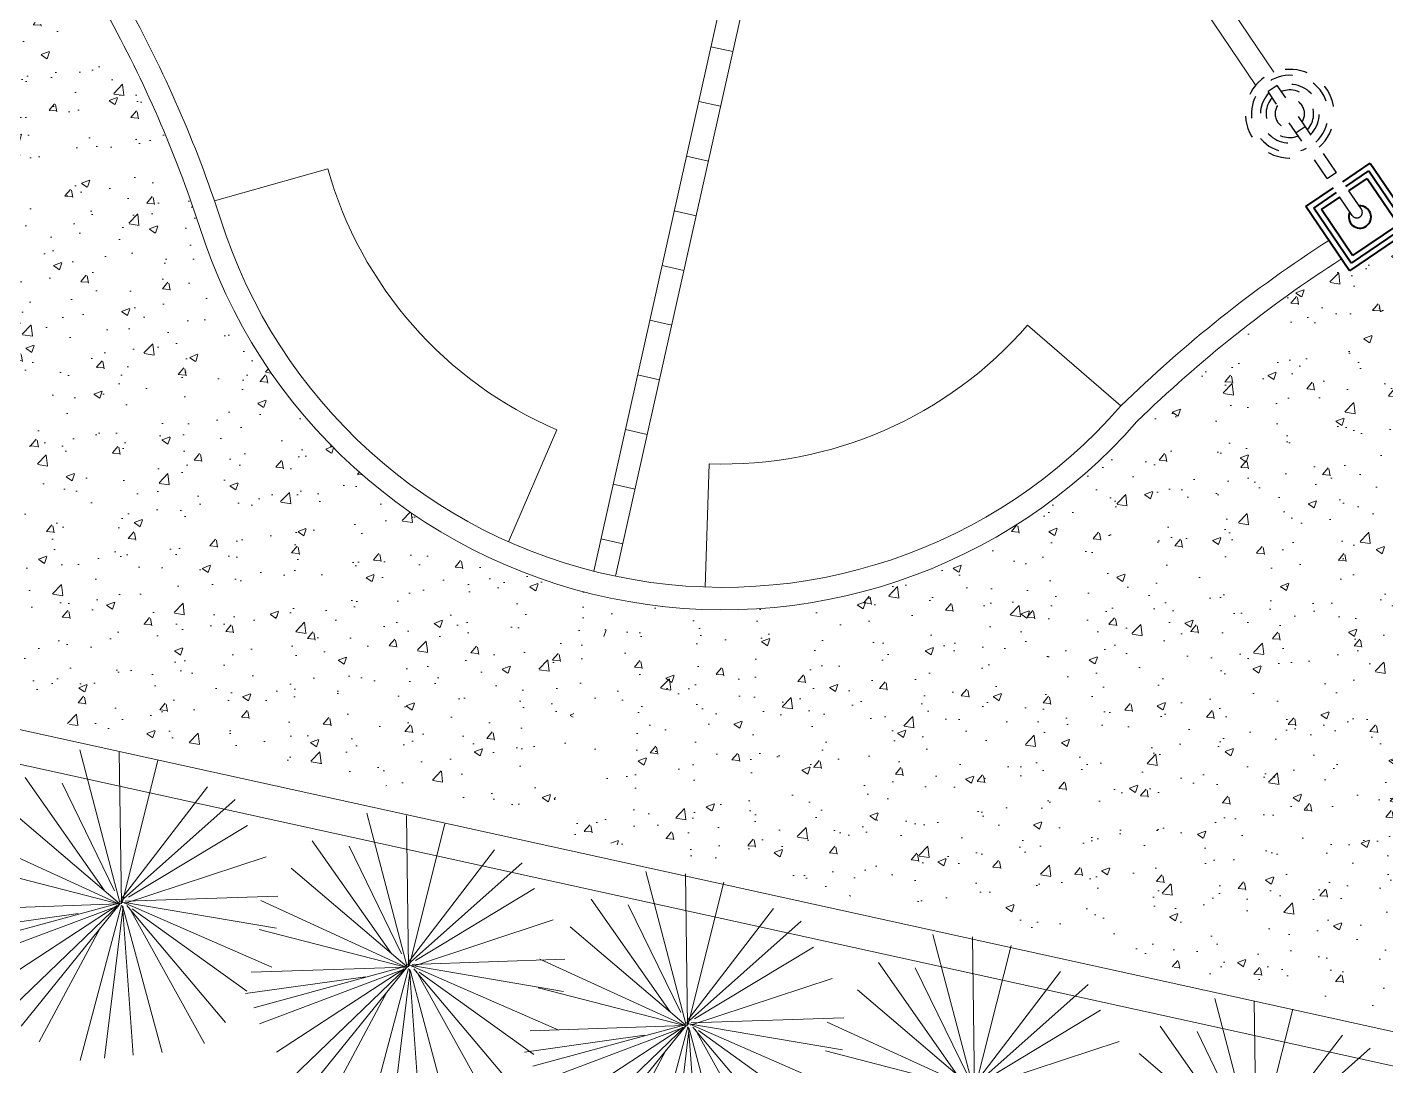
# Model space of a CAD drawing. Header units: metres. Extents: x 12093 to 20303, y 514 to 1412.
# Drawn here: x 19742.12 to 19748.18, y 694.14 to 698.78 of the extents above; entities that cross this region are included whole.
import ezdxf

# ---------------------------------------------------------------- set-up
doc = ezdxf.new("R2010")
doc.units = ezdxf.units.M
doc.linetypes.add('DASHED2', pattern=[9.525, 6.35, -3.175])
doc.layers.get('0').update_dxf_attribs({"lineweight": 13})
for name, color, linetype, lineweight in [('AMBI-GRASS', 104, 'Continuous', 20), ('grass', 64, 'Continuous', 13), ('JARDINERA', 132, 'Continuous', 40), ('Layer2', 43, 'Continuous', 20), ('MANZANAS-ORIGINALES', 147, 'Continuous', 9), ('SARDINEL', 52, 'Continuous', 20), ('TEX', 81, 'Continuous', 13), ('text.-piso', 35, 'Continuous', 5)]:
    doc.layers.add(name, color=color, linetype=linetype, lineweight=lineweight)
doc.layers.add('Proyecciones', color=52, linetype='DASHED2')
pattern_1 = [(50, (19136.99335, 73.14804), (0.36436934, -0.03187817), [0.0381, -0.4191]), (355, (19136.99335, 73.14804), (-0.07048565, 0.38211329), [0.03048, -0.33528]), (100.451, (19137.0237, 73.1454), (0.293885, 0.35023338), [0.03238, -0.35618]), (46.1842, (19136.99335, 73.24964), (0.54215808, -0.08408466), [0.05715, -0.62865]), (96.6356, (19137.03853, 73.24264), (0.47480847, 0.4948511), [0.04857, -0.53427]), (351.184, (19136.99335, 73.24964), (0.4748092, 0.49485024), [0.04572, -0.50292]), (21, (19137.04415, 73.22424), (0.30322976, -0.20453104), [0.0381, -0.4191]), (326, (19137.04415, 73.22424), (0.12360406, 0.36837593), [0.03048, -0.33528]), (71.4514, (19137.06942, 73.2072), (0.42683298, 0.16384572), [0.03238, -0.35618]), (37.5, (19136.99335, 73.14804), (0.006177207, 0.169110078), [0, -0.331216, 0, -0.34036, 0, -0.33655]), (7.5, (19136.99335, 73.14804), (0.133639325, 0.20036115), [0, -0.194056, 0, -0.323596, 0, -0.12827]), (327.5, (19136.88007, 73.14804), (0.27118119, -0.011457488), [0, -0.127, 0, -0.39624, 0, -0.52578]), (317.5, (19136.82927, 73.14804), (0.29625836, 0.05085298), [0, -0.1651, 0, -0.263144, 0, -0.37338])]

# ---------------------------------------------------------------- blocks, each defined once
blk = doc.blocks.new('fghgg')
at = {"layer": 'JARDINERA'}
for p, q in [((19983.6623, 670.5354), (19983.6623, 670.8816)), ((19983.6623, 670.8816), (19983.8107, 670.8816)), ((19983.8601, 670.8816), (19984.0085, 670.8816)), ((19984.0085, 670.8816), (19984.0085, 670.5354)), ((19983.687, 670.5601), (19983.687, 670.8569)), ((19983.687, 670.8569), (19983.8107, 670.8569)), ((19983.7117, 670.5848), (19983.7117, 670.8321)), ((19983.7117, 670.8321), (19983.8107, 670.8321)), ((19983.8601, 670.8569), (19983.9838, 670.8569)), ((19983.8601, 670.8321), (19983.9591, 670.8321)), ((19983.9591, 670.8321), (19983.9591, 670.5848)), ((19983.9838, 670.8569), (19983.9838, 670.5601)), ((19983.9591, 670.5848), (19983.7117, 670.5848)), ((19984.0085, 670.5354), (19983.6623, 670.5354)), ((19983.9838, 670.5601), (19983.687, 670.5601))]:
    blk.add_line(p, q, dxfattribs=at)
blk.add_arc((19983.8354, 670.7085), 0.0495, 120, 60, dxfattribs=at)
at = {"layer": 'Proyecciones', "ltscale": 0.005}
for p, q in [((19983.8601, 671.401), (19983.8107, 671.401)), ((19983.8107, 670.7332), (19983.8107, 671.401)), ((19983.8601, 670.7332), (19983.8601, 671.401)), ((19983.8601, 671.1784), (19983.8107, 671.1784)), ((19983.8601, 670.9311), (19983.8107, 670.9311))]:
    blk.add_line(p, q, dxfattribs=at)
for centre, radius, start, end in [((19983.8354, 671.265), 0.1979, 277.18076, 262.81924), ((19983.8354, 671.265), 0.1714, 278.29892, 261.70108), ((19983.8354, 671.265), 0.1309, 100.89339, 259.10661), ((19983.8354, 671.265), 0.1061, 103.47486, 256.52514), ((19983.8354, 671.265), 0.1309, 280.89339, 79.10661), ((19983.8354, 671.265), 0.1061, 283.47486, 76.52514), ((19983.8354, 671.265), 0.0657, 112.12793, 247.87207), ((19983.8354, 671.265), 0.0657, 292.12793, 67.87207), ((19983.8354, 670.7332), 0.0247, 180, 0)]:
    blk.add_arc(centre, radius, start, end, dxfattribs=at)
at = {"layer": 'SARDINEL'}
blk.add_line((19983.7117, 670.5848), (19983.7117, 670.5848), dxfattribs=at)
blk = doc.blocks.new('Arbust11')
for p, q in [((0.0378, 0.4871), (-0.0937, 0.9403)), ((0.0408, 0.4825), (0.0377, 0.9348)), ((0.0408, 0.5449), (0.1405, 0.941)), ((-0.1618, 0.888), (0.0377, 0.4856)), ((0.0439, 0.4856), (0.3088, 0.8724)), ((0.0377, 0.4856), (-0.274, 0.8225)), ((0.0595, 0.5199), (0.1997, 0.8474)), ((-0.0621, 0.5573), (-0.3332, 0.7944)), ((0.0439, 0.4794), (0.3805, 0.7788)), ((-0.3488, 0.7476), (0.0408, 0.4856)), ((0.0283, 0.4856), (-0.3738, 0.7039)), ((0.047, 0.4794), (0.4366, 0.6759)), ((0.0314, 0.4856), (-0.4049, 0.6104)), ((-0.433, 0.5262), (0.0439, 0.4825)), ((0.047, 0.4856), (0.499, 0.4263)), ((0.0533, 0.4887), (0.474, 0.5137)), ((0.0439, 0.4825), (-0.4267, 0.4669)), ((-0.0527, 0.4794), (-0.4267, 0.3952)), ((0.0408, 0.4762), (-0.3893, 0.2673)), ((0.0408, 0.47), (-0.3364, 0.2174)), ((0.0408, 0.4731), (-0.274, 0.1581)), ((0.0377, 0.4669), (-0.2117, 0.0988)), ((0.0501, 0.4544), (-0.1088, 0.0209)), ((0.0501, 0.4638), (-0.0215, 0.0146)), ((0.0501, 0.4794), (0.2901, 0.0832)), ((0.0501, 0.4731), (0.4304, 0.2454)), ((0.0533, 0.47), (0.1935, 0.0177)), ((0.0533, 0.4451), (0.0907, 0.0271)), ((0.0564, 0.4762), (0.3649, 0.1425)), ((0.072, 0.4762), (0.4647, 0.3484))]:
    blk.add_line(p, q)

msp = doc.modelspace()

# ---------------------------------------------------------------- hatches: boundary and pattern name
at = {"layer": 'grass'}
h = msp.add_hatch(dxfattribs=at)
h.set_pattern_fill('AR-CONC', color=256, scale=0.002, style=0)
h.set_pattern_definition(pattern_1)
h.paths.add_polyline_path([(19742.5565, 698.6834), (19741.8412, 698.8873), (19741.7257, 698.1412), (19742.8886, 697.8853, -0.000686), (19742.8866, 697.8917, 0.039325)])
h = msp.add_hatch(dxfattribs=at)
h.set_pattern_fill('AR-CONC', color=256, scale=0.002, style=0)
h.set_pattern_definition(pattern_1)
h.paths.add_polyline_path([(19742.8913, 697.8767, -0.000916), (19742.8886, 697.8853), (19741.7257, 698.1412), (19741.5874, 697.247), (19742.6284, 696.9777)])
h = msp.add_hatch(dxfattribs=at)
h.set_pattern_fill('AR-CONC', color=256, scale=0.002, style=0)
h.set_pattern_definition(pattern_1)
h.paths.add_polyline_path([(19742.8913, 697.8767), (19742.6284, 696.9777), (19743.7151, 696.6966, -0.150302)])
h = msp.add_hatch(dxfattribs=at)
h.set_pattern_fill('AR-CONC', color=256, scale=0.002, style=0)
h.set_pattern_definition(pattern_1)
h.paths.add_polyline_path([(19749.4835, 697.5451), (19748.2997, 697.8826), (19748.1339, 697.7701), (19748.1015, 696.7021), (19749.4619, 696.4028), (19749.4672, 696.4332), (19749.4547, 696.5379), (19749.463, 696.6067), (19749.4726, 696.7562), (19749.475, 696.7763)])
h = msp.add_hatch(dxfattribs=at)
h.set_pattern_fill('AR-CONC', color=256, scale=0.002, style=0)
h.set_pattern_definition(pattern_1)
h.paths.add_polyline_path([(19748.1339, 697.7701), (19748.0152, 697.6896), (19747.979, 697.743, 0.050417), (19747.067, 697.0173, -0.010063), (19747.0008, 696.9443), (19748.1015, 696.7021)])
h = msp.add_hatch(dxfattribs=at)
h.set_pattern_fill('AR-CONC', color=256, scale=0.002, style=0)
h.set_pattern_definition(pattern_1)
h.paths.add_polyline_path([(19741.5874, 697.247), (19741.4778, 696.5387), (19742.4373, 696.3243), (19742.6284, 696.9777)])
h = msp.add_hatch(dxfattribs=at)
h.set_pattern_fill('AR-CONC', color=256, scale=0.002, style=0)
h.set_pattern_definition(pattern_1)
h.paths.add_polyline_path([(19743.7151, 696.6966), (19742.6284, 696.9777), (19742.4373, 696.3243), (19743.5674, 696.0718)])
h = msp.add_hatch(dxfattribs=at)
h.set_pattern_fill('AR-CONC', color=256, scale=0.002, style=0)
h.set_pattern_definition(pattern_1)
h.paths.add_polyline_path([(19748.1015, 696.7021), (19747.0008, 696.9443, -0.077377), (19746.4053, 696.4831), (19748.0817, 696.0495)])
h = msp.add_hatch(dxfattribs=at)
h.set_pattern_fill('AR-CONC', color=256, scale=0.002, style=0)
h.set_pattern_definition(pattern_1)
h.paths.add_polyline_path([(19744.6731, 696.2403, -0.109664), (19743.7151, 696.6966), (19743.5674, 696.0718), (19744.2917, 695.9099), (19744.5877, 695.8523)])
h = msp.add_hatch(dxfattribs=at)
h.set_pattern_fill('AR-CONC', color=256, scale=0.002, style=0)
h.set_pattern_definition(pattern_1)
h.paths.add_polyline_path([(19749.4698, 696.301), (19749.4488, 696.3265), (19749.4619, 696.4028), (19748.1015, 696.7021), (19748.0817, 696.0495), (19749.4631, 695.6921), (19749.4641, 695.7893), (19749.4318, 695.8848), (19749.4401, 695.9536), (19749.4572, 695.9794), (19749.4664, 695.9934)])
h = msp.add_hatch(dxfattribs=at)
h.set_pattern_fill('AR-CONC', color=256, scale=0.002, style=0)
h.set_pattern_definition(pattern_1)
h.paths.add_polyline_path([(19742.4373, 696.3243), (19741.4778, 696.5387), (19741.3801, 695.9075), (19742.2589, 695.7141)])
h = msp.add_hatch(dxfattribs=at)
h.set_pattern_fill('AR-CONC', color=256, scale=0.002, style=0)
h.set_pattern_definition(pattern_1)
h.paths.add_polyline_path([(19743.7051, 696.0917), (19742.1684, 696.4727), (19742.2994, 695.669), (19743.5205, 695.4003)])
h = msp.add_hatch(dxfattribs=at)
h.set_pattern_fill('AR-CONC', color=256, scale=0.002, style=0)
h.set_pattern_definition(pattern_1)
h.paths.add_polyline_path([(19748.0817, 696.0495), (19746.4053, 696.4831, -0.023064), (19746.2029, 696.3832), (19746.164, 695.5014), (19748.0523, 695.0794)])
h = msp.add_hatch(dxfattribs=at)
h.set_pattern_fill('AR-CONC', color=256, scale=0.002, style=0)
h.set_pattern_definition(pattern_1)
h.paths.add_polyline_path([(19746.2029, 696.3832, -0.156085), (19744.7188, 696.2303), (19744.6537, 695.8388), (19746.164, 695.5014)])
h = msp.add_hatch(dxfattribs=at)
h.set_pattern_fill('AR-CONC', color=256, scale=0.002, style=0)
h.set_pattern_definition(pattern_1)
h.paths.add_polyline_path([(19744.5877, 695.8523), (19744.2917, 695.9099), (19743.5674, 696.0718), (19743.4224, 695.4581), (19744.4512, 695.2318)])
h = msp.add_hatch(dxfattribs=at)
h.set_pattern_fill('AR-CONC', color=256, scale=0.002, style=0)
h.set_pattern_definition(pattern_1)
h.paths.add_polyline_path([(19749.4631, 695.6921), (19748.0817, 696.0495), (19748.0523, 695.0794), (19749.4528, 694.7665)])
h = msp.add_hatch(dxfattribs=at)
h.set_pattern_fill('AR-CONC', color=256, scale=0.002, style=0)
h.set_pattern_definition(pattern_1)
h.paths.add_polyline_path([(19746.164, 695.5014), (19744.6537, 695.8388), (19744.5435, 695.1753), (19746.1341, 694.8253)])
h = msp.add_hatch(dxfattribs=at)
h.set_pattern_fill('AR-CONC', color=256, scale=0.002, style=0)
h.set_pattern_definition(pattern_1)
h.paths.add_polyline_path([(19748.0523, 695.0794), (19746.164, 695.5014), (19746.1341, 694.8253), (19748.0319, 694.4077)])
h = msp.add_hatch(dxfattribs=at)
h.set_pattern_fill('AR-CONC', color=256, scale=0.002, style=0)
h.set_pattern_definition(pattern_1)
h.paths.add_polyline_path([(19749.4528, 694.7665), (19748.0523, 695.0794), (19748.0319, 694.4077), (19749.4454, 694.0967)])

# ---------------------------------------------------------------- linework, layer by layer
at = {"layer": 'Layer2'}
for p, q in [((19743.4599, 698.1447), (19742.9549, 698.0022)), ((19746.5798, 697.4476), (19746.9953, 697.0872)), ((19744.2662, 696.4813), (19744.4808, 696.981)), ((19745.1421, 696.2794), (19745.1608, 696.8291))]:
    msp.add_line(p, q, dxfattribs=at)
for centre, radius, start, end in [((19737.6968, 696.1931), 5.5607, 18.11169, 29.03196), ((19737.6962, 696.1927), 5.4614, 18.12479, 28.9516), ((19745.1903, 698.633), 1.798, 195.75884, 246.75702), ((19745.2218, 698.626), 2.348, 197.45514, 319.05166), ((19745.2218, 698.626), 2.448, 197.45514, 318.91618), ((19751.1121, 692.869), 5.8941, 122.75763, 134.30334), ((19751.1122, 692.8692), 5.794, 122.73578, 134.28079), ((19745.2218, 698.626), 1.798, 268.05348, 319.05166)]:
    msp.add_arc(centre, radius, start, end, dxfattribs=at)
at = {"layer": 'MANZANAS-ORIGINALES'}
for p, q in [((19803.5345, 682.1234), (19712.657, 702.1187)), ((19803.4423, 681.9901), (19712.6246, 701.9716))]:
    msp.add_line(p, q, dxfattribs=at)
at = {"layer": 'text.-piso', "ltscale": 5}
for p, q in [((19744.6455, 696.3498), (19745.7508, 701.2967)), ((19745.8136, 701.339), (19747.6782, 698.5754)), ((19744.7429, 696.3274), (19745.8505, 701.2843)), ((19745.8205, 701.15), (19747.5968, 698.5172)), ((19745.1683, 698.6896), (19745.2659, 698.6678)), ((19745.1138, 698.4456), (19745.2113, 698.4238)), ((19745.0592, 698.2017), (19745.1568, 698.1798)), ((19745.0047, 697.9577), (19745.1023, 697.9359)), ((19744.9502, 697.7137), (19745.0478, 697.6919)), ((19744.8957, 697.4697), (19744.9933, 697.4479)), ((19744.8412, 697.2257), (19744.9388, 697.2039)), ((19744.7867, 696.9817), (19744.8843, 696.9599)), ((19744.7322, 696.7377), (19744.8298, 696.7159)), ((19744.6776, 696.4938), (19744.7752, 696.472))]:
    msp.add_line(p, q, dxfattribs=at)

# ---------------------------------------------------------------- block references
at = {"layer": 'AMBI-GRASS', "ltscale": 0.05, "xscale": 1.499999999998325, "yscale": 1.499999999998325, "zscale": 1.499999999998325, "rotation": 49.16166176348414}
for p in [(19741.7846, 694.6422), (19743.041, 694.3466), (19744.3209, 694.065), (19745.5648, 693.8041), (19746.8447, 693.5226), (19748.1011, 693.2382), (19749.381, 692.9567)]:
    msp.add_blockref('Arbust11', p, dxfattribs=at)
at = {"layer": 'TEX', "lineweight": 20, "rotation": 34.15279565776102}
msp.add_blockref('fghgg', (3587.1076, -11076.071), dxfattribs=at)

doc.saveas('drawing.dxf')
